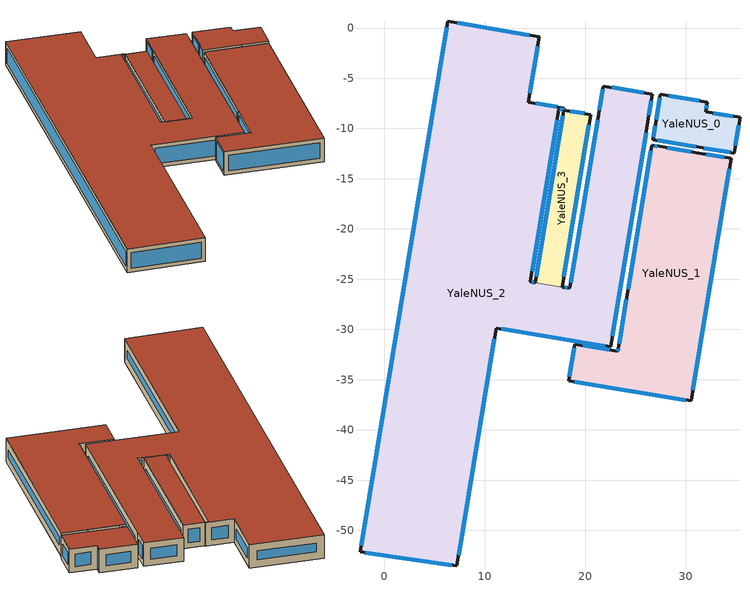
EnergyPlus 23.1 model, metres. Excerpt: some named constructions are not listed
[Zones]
YaleNUS_0
 floor outside (90.1-2019 Nonresidential CZ 0 Exterior Floor (Mass)): 26.71,-11.11 27.45,-6.61 32.15,-7.39 31.99,-8.34 35.39,-8.9 34.8,-12.45 z3.56
 wall outside (90.1-2019 Nonresidential CZ 0 Exterior Wall (Mass)): 31.4,-11.89 34.8,-12.45 35.39,-8.9 31.99,-8.34 32.15,-7.39 27.45,-6.61 26.98,-9.47 26.71,-11.11 31.4,-11.89 z3.56:6.76
 window (90.1-2019 Nonresidential CZ 0 Glazing (Operable)): 31.77,-11.95 34.43,-12.39 z3.94:6.39; 34.93,-11.69 35.26,-9.66 z4.33:6; 34.65,-8.78 32.73,-8.46 z4.31:6.01; 32.04,-8.04 32.1,-7.69 z3.87:6.46; 31.31,-7.25 28.29,-6.75 z4.41:5.91; 27.4,-6.95 27.04,-9.14 z3.91:6.42; 26.94,-9.71 26.75,-10.87 z3.81:6.52; 27.13,-11.18 30.98,-11.82 z3.99:6.33
 roof outside (90.1-2019 Nonresidential CZ 0 Exterior Roof (Mass)): 34.8,-12.45 35.39,-8.9 31.99,-8.34 32.15,-7.39 27.45,-6.61 26.71,-11.11 z6.76
YaleNUS_1
 floor outside (90.1-2019 Nonresidential CZ 0 Exterior Floor (Mass)): 34.51,-12.97 30.53,-37.12 18.33,-35.11 18.94,-31.46 23.24,-32.16 26.62,-11.67 z3.56
 wall outside (90.1-2019 Nonresidential CZ 0 Exterior Wall (Mass)): 34.51,-12.97 31.31,-12.44 27.38,-11.79 26.62,-11.67 24.16,-26.54 23.29,-31.87 23.24,-32.16 18.94,-31.46 18.33,-35.11 30.53,-37.12 34.51,-12.97 z3.56:6.76
 window (90.1-2019 Nonresidential CZ 0 Glazing (Operable)): 33.79,-12.85 32.03,-12.56 z4.29:6.03; 30.53,-12.31 28.17,-11.92 z4.36:5.96; 27.14,-11.75 26.86,-11.71 z3.81:6.51; 26.53,-12.22 24.26,-25.99 z4.13:6.2; 24.09,-26.98 23.36,-31.43 z4.01:6.31; 23.28,-31.92 23.25,-32.11 z3.62:6.7; 22.42,-32.03 19.75,-31.59 z4.39:5.93; 18.87,-31.84 18.4,-34.73 z3.95:6.37; 18.87,-35.2 29.99,-37.03 z4.11:6.21; 30.7,-36.06 34.34,-14.03 z4.64:5.69
 roof outside (90.1-2019 Nonresidential CZ 0 Exterior Roof (Mass)): 34.51,-12.97 26.62,-11.67 23.24,-32.16 18.94,-31.46 18.33,-35.11 30.53,-37.12 z6.76
YaleNUS_2
 floor outside (90.1-2019 Nonresidential CZ 0 Exterior Floor (Mass)): 6.29,0.68 15.4,-0.88 14.33,-7.39 17.88,-7.97 17.85,-8.17 17.36,-8.09 14.52,-25.25 18.46,-25.9 21.78,-5.78 26.67,-6.59 22.52,-31.74 11.11,-29.86 7.2,-53.52 -2.43,-52.14 z3.56
 wall outside (90.1-2019 Nonresidential CZ 0 Exterior Wall (Mass)): 15.02,-25.34 14.52,-25.25 17.36,-8.09 17.85,-8.17 17.88,-7.97 14.33,-7.39 15.4,-0.88 6.29,0.68 -2.43,-52.14 7.2,-53.52 11.11,-29.86 22.52,-31.74 26.22,-9.35 26.67,-6.59 21.78,-5.78 21.32,-8.54 18.46,-25.9 17.69,-25.78 z3.56:6.76
 wall to YaleNUS_3 (Interior Partition (Mass)): 17.69,-25.78 15.02,-25.34 z3.56:6.76
 window (90.1-2019 Nonresidential CZ 0 Glazing (Operable)): 14.43,-0.71 7.26,0.51 z4.55:5.77; 14.48,-6.47 15.25,-1.79 z4.49:5.83; 17.13,-7.85 15.08,-7.51 z4.33:6; 17.86,-8.1 17.87,-8.04 z3.63:6.69; 17.45,-8.1 17.76,-8.16 z3.65:6.67; 14.7,-24.22 17.18,-9.13 z4.62:5.71; 18.21,-25.86 17.94,-25.82 z3.81:6.51; 14.85,-25.31 14.69,-25.28 z3.73:6.59; 21.23,-9.11 18.55,-25.34 z4.14:6.19; 21.72,-6.11 21.38,-8.21 z3.9:6.42; 25.82,-6.45 22.63,-5.92 z4.43:5.9; 26.33,-8.68 26.57,-7.25 z4.24:6.09; 22.7,-30.69 26.04,-10.4 / 7.38,-52.46 10.93,-30.92 z4.63:5.69; 11.64,-29.95 21.99,-31.66 z4.1:6.22; -1.91,-52.21 6.69,-53.44 z4.09:6.24; 6.18,0.07 -2.33,-51.53 z4.18:6.14
 roof outside (90.1-2019 Nonresidential CZ 0 Exterior Roof (Mass)): -2.43,-52.14 7.2,-53.52 11.11,-29.86 22.52,-31.74 26.67,-6.59 21.78,-5.78 18.46,-25.9 14.52,-25.25 17.36,-8.09 17.85,-8.17 17.88,-7.97 14.33,-7.39 15.4,-0.88 6.29,0.68 z6.76
YaleNUS_3
 floor outside (90.1-2019 Nonresidential CZ 0 Exterior Floor (Mass)): 20.53,-8.61 17.69,-25.78 15.02,-25.34 17.85,-8.17 z3.56
 wall outside (90.1-2019 Nonresidential CZ 0 Exterior Wall (Mass)): 17.69,-25.78 20.53,-8.61 17.85,-8.17 15.02,-25.34 z3.56:6.76
 window (90.1-2019 Nonresidential CZ 0 Glazing (Operable)): 17.87,-24.74 20.35,-9.65 z4.62:5.71; 19.87,-8.5 18.5,-8.28 z4.22:6.1; 17.76,-8.74 15.11,-24.77 z4.13:6.19
 roof outside (90.1-2019 Nonresidential CZ 0 Exterior Roof (Mass)): 17.69,-25.78 20.53,-8.61 17.85,-8.17 15.02,-25.34 z6.76
[Schedule:Day:Hourly]
591c3f89-d621-46c3-96aa-e3d72d7980e9: Fraction, 0, 0, 1, 1, 1, 1, 1, 1, 1, 1, 0, 0, 0, 0, 0, 0, 0, 0, 0, 0, 1, 0, 0, 0
a6ce2a4d-ce7e-4662-ae3e-390e5d417b10: Fraction, 1, 1, 1, 1, 1, 0, 0, 0, 0, 0, 0, 1, 1, 1, 1, 1, 1, 0, 0, 0, 0, 0, 0, 0
552276a7-ff3b-4527-8856-b5a0e5841656: Fraction, 0, 1, 1, 1, 1, 1, 1, 0, 0, 0, 0, 0, 0, 0, 0, 0, 1, 1, 1, 1, 1, 1, 1, 1
93c751f1-7245-4cbd-9e84-340b62d45dcc: Fraction, 0, 1, 0, 0, 1, 0, 0, 0, 0, 0, 0, 0, 1, 0, 0, 0, 0, 0, 0, 0, 0, 0, 0, 0
0c6935b3-c666-49b2-a2d1-968377e17fee: Fraction, 0, 1, 1, 1, 1, 1, 1, 1, 1, 1, 0, 0, 0, 0, 0, 1, 1, 0, 0, 0, 0, 0, 0, 0
4fb44f62-bfff-482d-b97b-825f4519d5cf: Fraction, 1, 1, 1, 0, 1, 1, 1, 1, 0, 0, 1, 1, 1, 1, 1, 1, 1, 1, 0, 0, 0, 0, 0, 0
c104902e-6365-4fe9-97a5-fed60b51b30a: Fraction, 0, 1, 0, 0, 0, 0, 0, 0, 0, 0, 1, 0, 0, 0, 1, 1, 1, 1, 1, 0, 0, 0, 0, 1
2b284941-4e56-45d9-b520-f09c5ebd6c7d: Fraction, 1, 1, 1, 1, 1, 0, 1, 1, 1, 0, 0, 0, 0, 1, 1, 0, 0, 0, 0, 0, 0, 0, 0, 1
c683417e-0c0b-4838-9e02-ba490dc6859a: Fraction, 1, 1, 1, 1, 1, 1, 0, 0, 0, 0, 0, 1, 1, 1, 1, 1, 1, 0, 0, 0, 0, 0, 0, 0
8fa4bf15-dd88-4921-9798-ea1e4534169d: Fraction, 0, 1, 1, 1, 1, 1, 1, 0, 0, 0, 0, 1, 1, 1, 1, 0, 0, 0, 0, 0, 0, 0, 0, 0
14282a7f-5107-4b65-a2ee-13ef7b1e3460: Fraction, 0, 0, 0, 0, 0, 0, 0, 0, 0, 1, 1, 1, 1, 1, 1, 1, 1, 1, 0, 0, 0, 0, 0, 0
420db4c8-5972-4c04-8ad3-156d927b7394: Fraction, 0, 0, 1, 1, 1, 1, 1, 0, 0, 0, 1, 1, 1, 1, 0, 0, 0, 0, 0, 0, 0, 0, 0, 0
249eb43e-83c5-4095-a6d1-b9071cb88f3c: Fraction, 1, 1, 1, 1, 1, 1, 1, 1, 1, 0, 0, 0, 0, 0, 0, 0, 0, 0, 1, 1, 1, 1, 1, 1
db6f31bb-b976-487c-a548-5f4b69874b5a: Fraction, 1, 1, 1, 1, 1, 1, 1, 0, 0, 1, 1, 1, 0, 0, 0, 0, 0, 0, 0, 0, 0, 0, 0, 0
ec4ae6b3-9b98-4d05-97a8-521d60817c63: Fraction, 1, 1, 1, 1, 1, 1, 1, 1, 0, 1, 1, 0, 0, 0, 1, 1, 0, 0, 0, 0, 0, 0, 0, 0
cdee9c75-4b9c-4d91-8aa3-41d9ac8becee: Fraction, 0, 0, 0, 1, 1, 1, 0, 0, 0, 1, 1, 1, 1, 1, 1, 1, 1, 1, 0, 0, 0, 0, 0, 0
1a141f3c-4d5a-4ffb-8d56-10b50bdf3519: Fraction, 0, 0, 0, 0, 0, 0, 0, 1, 1, 1, 1, 0, 0, 0, 0, 0, 0, 0, 0, 0, 0, 0, 0, 1
04f71ee0-8ee2-4ae4-90a0-634935385b66: Fraction, 1, 1, 1, 1, 1, 1, 1, 1, 0, 0, 0, 1, 1, 1, 1, 0, 0, 0, 1, 1, 1, 1, 1, 1
ec70323a-373b-482d-9f6c-600a5a0cfae3: Fraction, 1, 1, 1, 1, 1, 1, 1, 1, 1, 1, 1, 1, 1, 1, 1, 0, 0, 0, 0, 1, 1, 1, 0, 1
cf6dbd69-c765-4f27-89d9-ead453089c93: Fraction, 1, 1, 1, 1, 1, 1, 1, 1, 0, 0, 1, 1, 0, 1, 0, 0, 0, 0, 0, 0, 0, 0, 0, 1
9a876e78-0f50-4aef-af35-53b9293e7949: Fraction, 1, 1, 1, 1, 1, 1, 1, 0, 0, 0, 1, 0, 0, 0, 0, 0, 0, 0, 0, 1, 1, 1, 1, 1
8607cf71-f8e6-4b87-b8fd-abaa93082c85: Fraction, 1, 1, 1, 1, 1, 0, 0, 0, 0, 0, 1, 1, 1, 1, 1, 1, 1, 0, 0, 0, 0, 0, 0, 0
203cc166-206b-4431-9bb1-398be0e2be82: Fraction, 1, 1, 1, 1, 1, 1, 1, 1, 1, 1, 0, 0, 0, 0, 0, 0, 1, 0, 0, 0, 0, 0, 0, 0
9f821fa0-e530-417e-843d-03ecb225aca3: Fraction, 1, 1, 1, 1, 1, 1, 1, 1, 1, 1, 1, 1, 0, 0, 0, 0, 0, 0, 0, 0, 0, 1, 1, 1
1aecaead-6217-4faf-b14d-6c1b1e51f49d: Fraction, 1, 1, 1, 1, 1, 1, 1, 0, 0, 0, 1, 1, 1, 1, 1, 1, 1, 0, 0, 0, 0, 1, 1, 1
64b19089-d2f8-4256-a4d1-08200e50ba06: Fraction, 1, 1, 1, 1, 1, 1, 1, 1, 0, 0, 1, 1, 1, 1, 0, 1, 1, 1, 1, 1, 1, 1, 1, 1
98803155-b623-4059-9d41-38183b2af64e: Fraction, 1, 1, 1, 1, 1, 1, 1, 1, 1, 0, 0, 0, 0, 1, 0, 0, 0, 0, 0, 0, 0, 0, 0, 0
8bca40e0-9bac-4836-a9d5-efbaf7ae0b08: Fraction, 1, 1, 1, 1, 1, 1, 1, 1, 0, 1, 1, 1, 1, 1, 1, 1, 1, 0, 1, 1, 1, 1, 1, 1
471af692-4bf8-4057-a8fc-f246536f951e: Fraction, 1, 1, 1, 1, 1, 1, 1, 1, 0, 0, 1, 1, 1, 1, 1, 1, 0, 0, 0, 0, 0, 0, 1, 1
0b56d625-51cf-4599-ab51-e5df05361a13: Fraction, 1, 1, 1, 1, 1, 1, 1, 0, 0, 0, 1, 1, 1, 0, 0, 0, 0, 1, 1, 1, 1, 1, 1, 1
b0b9032e-2c03-48c9-ad8c-791d33d06f59: Fraction, 1, 1, 1, 1, 1, 1, 1, 1, 0, 0, 1, 1, 1, 1, 1, 1, 1, 0, 0, 0, 0, 0, 0, 1
f3a513cd-b024-49be-8ffe-0ab86e5f38ed: Fraction, 1, 1, 1, 1, 0, 1, 1, 0, 0, 0, 0, 1, 1, 1, 1, 1, 0, 0, 0, 0, 0, 0, 0, 0
458ebdf9-c6c0-4874-9772-fed2ecf231b5: Fraction, 0, 0, 0, 0, 0, 1, 1, 1, 0, 0, 0, 0, 0, 1, 0, 0, 0, 0, 0, 0, 0, 0, 0, 0
a6c2c0f2-3cf4-488c-beac-71bf2e8c9979: Fraction, 1, 1, 1, 1, 1, 1, 1, 1, 0, 0, 1, 1, 1, 1, 0, 0, 0, 0, 0, 0, 0, 0, 0, 0
f529bfad-09ab-45f6-8655-666a4de07f17: Fraction, 0, 0, 0, 0, 0, 0, 0, 1, 0, 0, 0, 0, 0, 1, 0, 0, 0, 0, 0, 0, 0, 0, 1, 1
c2335fcf-0714-46ad-9be0-126ea60ff39b: Fraction, 1, 1, 1, 1, 1, 1, 1, 1, 0, 0, 0, 1, 0, 0, 0, 0, 0, 0, 0, 0, 0, 1, 1, 1
24be72f4-19e8-4d86-83b5-7ff4af11483a: Fraction, 1, 1, 1, 1, 1, 1, 1, 1, 0, 0, 0, 0, 1, 1, 1, 0, 0, 0, 0, 0, 0, 0, 1, 1
8107e707-f5e0-41de-aacd-10cef33153a1: Fraction, 1, 1, 1, 1, 1, 1, 1, 1, 1, 0, 0, 0, 0, 0, 0, 0, 1, 1, 1, 1, 1, 1, 1, 1
b1304e63-593b-4302-8ff0-5ec0fc096ac2: Fraction, 1, 1, 1, 1, 1, 1, 1, 1, 1, 0, 0, 0, 1, 1, 0, 0, 0, 0, 0, 1, 1, 1, 1, 1
9a15bc3b-bc0b-4260-947d-4f949be54f47: Fraction, 1, 1, 1, 1, 1, 1, 1, 1, 0, 1, 0, 0, 1, 1, 1, 1, 1, 1, 1, 1, 1, 1, 1, 1
d503f971-b579-4adf-bd85-59a25f8bd610: Fraction, 1, 1, 1, 1, 1, 1, 1, 1, 0, 0, 1, 0, 0, 0, 0, 0, 0, 0, 1, 1, 1, 1, 1, 1
f01d8b86-7999-41fc-ac3f-841cc5c356a4: Fraction, 1, 1, 1, 1, 1, 1, 1, 1, 1, 0, 0, 0, 0, 1, 0, 0, 0, 0, 1, 1, 1, 1, 1, 1
c69ea504-073d-4222-8751-9d51203f4dd7: Fraction, 1, 1, 1, 1, 1, 1, 1, 1, 1, 0, 0, 0, 1, 0, 0, 0, 0, 0, 0, 0, 0, 0, 0, 1
0e461edc-336c-420a-9758-d73b0e7c81f5: Fraction, 1, 1, 1, 1, 1, 1, 1, 1, 1, 0, 0, 0, 1, 1, 1, 1, 0, 1, 1, 1, 1, 1, 1, 1
04900828-5c94-4d99-8158-3374162b0f03: Fraction, 1, 1, 1, 1, 1, 1, 1, 1, 0, 0, 1, 1, 0, 0, 0, 0, 1, 1, 1, 1, 1, 1, 1, 1
f89b3e94-7af5-4ab4-813c-c2bfbbb1a70d: Fraction, 1, 1, 1, 1, 1, 1, 1, 1, 0, 0, 0, 0, 1, 1, 1, 1, 1, 1, 1, 1, 1, 1, 1, 1
546059c2-004a-404f-94d6-1875cd69bb6b: Fraction, 1, 1, 1, 1, 1, 1, 1, 1, 0, 0, 0, 0, 0, 0, 0, 1, 1, 1, 1, 1, 1, 1, 1, 1
5760c8f4-797f-492a-9d4a-0b84bfc0e177: Fraction, 1, 1, 1, 1, 1, 1, 1, 1, 1, 1, 1, 1, 1, 1, 1, 0, 0, 0, 1, 1, 1, 1, 1, 1
90af4585-6e4b-4c22-ac08-d807d2b3a38e: Fraction, 1, 1, 1, 1, 1, 1, 1, 1, 0, 1, 1, 1, 1, 1, 1, 1, 1, 1, 1, 1, 1, 1, 1, 1
5236451d-a5a1-475c-8ae3-9b32bf8e5e5f: Fraction, 1, 1, 1, 1, 1, 1, 1, 1, 1, 0, 0, 0, 0, 0, 0, 0, 1, 1, 0, 0, 0, 0, 1, 1
5103453c-d2a1-4eb1-aadc-979e63f0b624: Fraction, 1, 1, 1, 1, 1, 1, 1, 1, 1, 0, 0, 0, 0, 0, 0, 0, 0, 0, 0, 1, 1, 1, 1, 1
17b2c9a0-d6c5-4fd1-b8a9-d896646d9c78: Fraction, 1, 1, 1, 1, 1, 1, 1, 0, 0, 0, 1, 1, 1, 1, 1, 1, 1, 0, 0, 0, 0, 0, 0, 0
080030c0-6fa7-44c7-bbfb-a35fd9a5a9da: Fraction, 0, 1, 1, 1, 1, 1, 1, 1, 0, 0, 1, 0, 1, 1, 1, 0, 0, 0, 0, 0, 0, 0, 0, 1
d2a5df64-9829-4987-b9d2-4aa2bb983714: Fraction, 1, 1, 1, 1, 1, 1, 1, 1, 0, 0, 0, 1, 1, 1, 0, 0, 0, 1, 1, 1, 1, 1, 1, 1
92c76a88-6f27-4b21-9d80-349d2006333a: Fraction, 1, 1, 1, 1, 1, 1, 1, 1, 1, 0, 0, 0, 0, 0, 0, 0, 0, 0, 0, 0, 0, 1, 1, 1
04dd5cc6-b70d-40d3-83d5-1fc7cd733432: Fraction, 1, 1, 1, 1, 1, 1, 1, 1, 0, 0, 1, 1, 1, 1, 1, 1, 1, 1, 0, 0, 0, 0, 1, 1
829c6e71-8c18-4b54-9f8e-4bd2d79ea8c1: Fraction, 1, 1, 1, 1, 1, 1, 1, 1, 0, 0, 1, 0, 0, 0, 1, 1, 1, 1, 1, 1, 1, 1, 1, 1
f0adec3f-adfd-422a-b82e-c3d354233a6e: Fraction, 1, 1, 1, 1, 1, 1, 1, 1, 0, 0, 0, 0, 0, 0, 0, 0, 0, 1, 1, 1, 1, 1, 1, 1
e9514876-de86-45cf-805e-5ebc61922e6b: Fraction, 1, 1, 1, 1, 1, 1, 1, 1, 0, 0, 0, 1, 1, 0, 0, 0, 0, 0, 0, 0, 1, 1, 1, 1
1509ea68-bcf0-412d-aca8-2e2527e02519: Fraction, 1, 1, 1, 1, 1, 1, 1, 1, 0, 0, 1, 1, 1, 1, 0, 0, 1, 0, 0, 0, 0, 1, 1, 1
ddf5685a-91f4-4886-b27f-14316bb3125f: Fraction, 1, 1, 1, 1, 1, 1, 1, 1, 1, 0, 1, 1, 1, 1, 1, 1, 1, 0, 0, 0, 0, 0, 1, 1
01797ca3-8ad6-47f1-af43-96dd94657fed: Fraction, 1, 1, 1, 1, 1, 1, 1, 1, 0, 0, 1, 1, 1, 0, 1, 1, 0, 0, 1, 1, 1, 1, 1, 1
748579b5-7f38-4ec9-b5cc-17c57828f854: Fraction, 1, 1, 1, 1, 1, 1, 1, 1, 1, 0, 0, 0, 0, 1, 0, 0, 0, 0, 0, 0, 0, 1, 1, 1
547363ce-97c3-478d-82da-0026736d3578: Fraction, 1, 1, 1, 1, 1, 1, 1, 1, 0, 0, 0, 1, 1, 1, 1, 0, 0, 0, 0, 0, 0, 0, 0, 0
45064141-8f1b-4917-99e0-7be0ad567c81: Fraction, 0, 1, 1, 1, 1, 1, 1, 0, 0, 0, 1, 1, 1, 1, 0, 0, 0, 0, 0, 0, 1, 1, 1, 0
409bb793-e8e2-489e-b979-9cb0e806e8ab: Fraction, 0, 0, 0, 0, 0, 0, 0, 0, 0, 0, 0, 1, 1, 0, 0, 1, 0, 0, 0, 0, 0, 0, 0, 0
60618338-9de1-4e05-b0e2-4714c772baaa: Fraction, 0, 0, 0, 0, 0, 0, 0, 0, 0, 0, 0, 1, 1, 1, 1, 0, 0, 0, 0, 0, 0, 0, 0, 0
98528522-7377-4933-95db-21d04ac3df86: Fraction, 0, 0, 0, 0, 0, 0, 0, 0, 0, 0, 0, 1, 0, 0, 0, 0, 0, 0, 0, 0, 0, 0, 0, 0
a7004361-9acd-48eb-b55e-de68e1f859a7: Fraction, 0, 0, 0, 0, 1, 0, 0, 0, 0, 0, 0, 1, 1, 1, 0, 0, 0, 0, 0, 0, 0, 0, 0, 0
f2d88833-3a39-4e83-8a38-a8d2329f8918: Fraction, 0, 0, 0, 0, 1, 0, 0, 0, 0, 0, 0, 1, 1, 1, 0, 1, 1, 1, 0, 0, 1, 1, 1, 1
2e77ace1-f3d1-4f85-ba84-d23dedb3e7b1: Fraction, 1, 1, 1, 1, 1, 1, 1, 1, 1, 1, 1, 1, 1, 1, 1, 1, 1, 1, 1, 1, 1, 1, 1, 1
97b0a2f4-5cea-4a41-8526-389a555ec517: Fraction, 1, 1, 1, 0, 1, 1, 1, 1, 0, 1, 1, 1, 1, 1, 1, 1, 1, 1, 1, 1, 1, 1, 1, 1
4823d927-0a6a-4069-b51e-006aa9d9cbde: Fraction, 1, 1, 1, 1, 1, 1, 1, 1, 1, 0, 0, 0, 1, 1, 0, 0, 1, 1, 1, 1, 1, 1, 1, 1
e779ac0c-156b-46a2-b405-406ac8cbcd6b: Fraction, 1, 1, 1, 1, 1, 1, 1, 1, 1, 0, 0, 1, 1, 0, 1, 0, 1, 1, 0, 1, 0, 0, 1, 0
0dcbb271-10eb-4983-b2f6-dfa9587ed2ea: Fraction, 0, 1, 1, 1, 1, 1, 1, 1, 1, 1, 1, 1, 1, 0, 0, 0, 0, 0, 0, 0, 1, 1, 1, 1
89014808-f6e5-4020-a9ca-29aed39d3a7f: Fraction, 1, 1, 1, 1, 1, 1, 1, 1, 1, 1, 1, 1, 0, 0, 0, 0, 0, 0, 0, 1, 1, 1, 1, 1
13c1e375-95f7-4ddb-a1a7-77bdbdc085ab: Fraction, 1, 1, 1, 1, 1, 1, 1, 1, 1, 1, 1, 1, 1, 1, 0, 1, 1, 1, 0, 1, 1, 1, 1, 1
cec4a6d3-1000-44be-9388-1a2b28190b0e: Fraction, 1, 1, 1, 1, 1, 1, 1, 1, 1, 0, 0, 0, 0, 0, 0, 0, 0, 0, 0, 0, 1, 1, 1, 1
04afdc30-3dff-4c41-a6b3-32f71fb7bc9b: Fraction, 1, 1, 1, 1, 1, 1, 1, 1, 0, 0, 0, 0, 1, 1, 1, 1, 0, 0, 0, 0, 0, 0, 1, 0
83458add-4bbe-4134-a390-fa9c916526bb: Fraction, 1, 1, 1, 1, 1, 1, 1, 1, 1, 1, 0, 1, 1, 1, 1, 0, 0, 0, 0, 0, 1, 1, 1, 0
9a885273-8d68-4f95-8ae2-b6da16579437: Fraction, 1, 1, 1, 1, 1, 1, 1, 1, 1, 0, 0, 0, 0, 1, 1, 1, 1, 1, 1, 1, 1, 1, 1, 1
a42d0fc9-78f7-4ec7-934c-832ce27e96f3: Fraction, 1, 1, 1, 1, 1, 1, 1, 1, 1, 1, 0, 0, 0, 0, 0, 0, 0, 1, 0, 1, 1, 1, 1, 1
4e009078-25f1-4f8e-9d83-ad4e8956fb13: Fraction, 1, 1, 1, 1, 1, 1, 1, 1, 0, 0, 0, 0, 0, 0, 0, 0, 0, 0, 0, 1, 1, 1, 1, 1
22b7bfb7-1651-4689-8b02-0dc92cc20e51: Fraction, 1, 1, 1, 1, 1, 1, 1, 1, 0, 0, 0, 0, 1, 0, 1, 0, 1, 1, 1, 1, 0, 1, 1, 1
d88e81ba-1bb4-4267-893e-a829baba90ac: Fraction, 1, 1, 1, 1, 1, 1, 1, 1, 0, 0, 0, 0, 1, 0, 0, 0, 0, 0, 0, 0, 0, 1, 1, 1
285ee2a6-e2af-4562-9883-1855562c6b22: Fraction, 1, 1, 1, 1, 1, 1, 1, 1, 0, 0, 0, 1, 0, 1, 1, 0, 0, 0, 0, 0, 0, 0, 0, 1
4518bb01-a169-4f70-aa20-633fc4e7f58c: Fraction, 1, 1, 0, 0, 1, 1, 0, 1, 0, 0, 0, 0, 1, 0, 0, 0, 0, 0, 0, 0, 0, 0, 0, 0
12fbde2b-1d43-40b8-9104-63e4a7ebfc5e: Fraction, 0, 0, 1, 0, 0, 0, 1, 0, 0, 0, 0, 0, 0, 1, 1, 0, 0, 0, 0, 0, 0, 0, 0, 0
e4079622-0a26-4cb7-b341-07c81d0f62ca: Fraction, 0, 0, 0, 0, 0, 0, 0, 0, 0, 0, 0, 1, 1, 1, 1, 1, 0, 0, 0, 0, 0, 0, 1, 0
177d44e8-ef33-4dd2-a22c-db9ee179e14a: Fraction, 1, 1, 0, 0, 1, 0, 0, 1, 0, 0, 0, 1, 1, 1, 1, 0, 0, 0, 0, 0, 0, 0, 0, 0
563c7589-9f76-4073-8782-357e582b4ccf: Fraction, 0, 1, 0, 1, 1, 1, 1, 1, 0, 0, 0, 1, 1, 1, 1, 1, 0, 0, 0, 0, 0, 0, 0, 0
9fa8d062-0ff2-4491-8252-153b10e105b7: Fraction, 0, 1, 1, 1, 1, 1, 1, 1, 0, 0, 0, 0, 1, 1, 1, 1, 0, 0, 0, 0, 0, 0, 0, 0
d7c29e17-578a-41cb-8823-7e445e680382: Fraction, 0, 0, 0, 1, 1, 0, 0, 1, 0, 0, 0, 1, 1, 1, 1, 1, 0, 0, 0, 0, 0, 0, 0, 0
4a5696db-93c2-4e0f-9ff0-c72f1c78f211: Fraction, 0, 1, 1, 1, 1, 0, 0, 1, 0, 0, 0, 0, 0, 0, 0, 0, 0, 0, 0, 0, 0, 0, 1, 1
2622c4c3-cfcf-4efd-9480-9a5dea07cb00: Fraction, 0, 0, 0, 0, 0, 0, 0, 0, 1, 1, 1, 1, 1, 0, 1, 1, 1, 1, 1, 1, 1, 1, 1, 1
7742bedb-6394-4893-8285-4e875700dba0: Fraction, 0, 0, 0, 0, 0, 0, 0, 0, 1, 1, 1, 1, 1, 1, 1, 1, 1, 1, 1, 1, 1, 1, 1, 1
e909fb06-204b-47a7-9c58-e9b509a2520e: Fraction, 0, 0, 0, 0, 0, 0, 0, 0, 1, 1, 1, 0, 0, 0, 0, 0, 1, 1, 1, 1, 1, 1, 1, 0
542f4660-d561-4519-94a7-228b8a27b31a: Fraction, 0, 0, 0, 0, 0, 0, 0, 0, 1, 1, 1, 1, 1, 1, 1, 1, 1, 1, 1, 1, 1, 1, 1, 0
46060049-796b-476f-9d9c-d09be89d001d: Fraction, 0, 0, 0, 0, 0, 0, 0, 0, 1, 1, 1, 1, 0, 0, 0, 1, 1, 1, 1, 1, 1, 1, 1, 1
912ae2fb-0d45-44a3-8c98-372d5fd9284e: Fraction, 0, 0, 0, 0, 0, 0, 0, 0, 1, 1, 1, 1, 1, 1, 1, 1, 1, 1, 1, 1, 1, 1, 0, 0
19812c86-cfd4-4870-a69a-105cf9f5ee7d: Fraction, 0, 0, 0, 0, 0, 0, 0, 1, 1, 1, 1, 1, 0, 0, 0, 0, 1, 1, 1, 1, 1, 1, 1, 0
c4165dce-6361-4b45-9bc0-93e404be1fd4: Fraction, 0, 0, 0, 0, 0, 0, 0, 0, 1, 1, 1, 1, 0, 0, 0, 0, 0, 1, 1, 1, 1, 1, 1, 1
db3b345f-befc-4fc2-95a1-aa9c7aaf72e3: Fraction, 0, 0, 0, 0, 0, 0, 0, 0, 1, 1, 1, 1, 0, 0, 0, 0, 0, 1, 1, 1, 1, 1, 1, 0
74c85768-59d9-4dd4-b0c1-1334b41bf588: Fraction, 0, 0, 0, 0, 0, 1, 1, 1, 1, 1, 0, 0, 0, 0, 1, 1, 1, 1, 1, 1, 1, 1, 0, 0
142ba821-fa94-4b6f-9a91-8aec8738ca9a: Fraction, 0, 0, 0, 0, 0, 1, 1, 1, 1, 1, 1, 1, 1, 1, 1, 0, 0, 0, 0, 0, 0, 0, 0, 0
384ed283-e79f-4886-a715-4d281c7bc756: Fraction, 0, 0, 0, 0, 0, 0, 0, 1, 1, 1, 1, 1, 1, 1, 1, 1, 1, 1, 1, 1, 1, 1, 0, 0
de3d0433-8455-45e7-a8d2-29b6f6cd1c80: Fraction, 0, 0, 0, 0, 0, 0, 0, 1, 1, 1, 1, 1, 1, 1, 1, 1, 1, 1, 1, 1, 1, 1, 1, 0
cc120ea4-cd6a-4892-9c8d-41da9099b421: Fraction, 0, 0, 0, 0, 0, 0, 0, 0, 0, 0, 0, 1, 1, 1, 1, 1, 1, 1, 1, 1, 0, 0, 0, 0
2643ba56-fdf2-4801-bfce-42dbea61cc90: Fraction, 0, 0, 0, 0, 0, 0, 1, 1, 1, 1, 1, 1, 1, 1, 1, 1, 1, 1, 1, 1, 1, 0, 0, 0
8ffb0b2d-441a-4158-b7ac-3ea630ea762f: Fraction, 0, 0, 0, 0, 1, 1, 1, 1, 1, 1, 1, 1, 1, 1, 1, 1, 1, 1, 1, 1, 1, 0, 0, 0
749773e1-12c1-44f4-a748-f39087395c3d: Fraction, 0, 0, 0, 0, 0, 0, 0, 0, 0, 0, 0, 0, 0, 0, 1, 1, 1, 1, 1, 1, 0, 0, 0, 0
7005c35c-eb16-40ba-99dc-47e0188b0d25: Fraction, 0, 0, 0, 0, 0, 0, 1, 1, 1, 1, 1, 1, 1, 1, 1, 1, 1, 1, 1, 1, 1, 1, 0, 0
d18f3755-1a12-438d-98da-c3ba715b2c18: Fraction, 1, 0, 0, 0, 0, 0, 0, 0, 1, 1, 1, 1, 1, 0, 1, 1, 1, 1, 0, 0, 0, 0, 0, 0
a04f0816-9018-44df-9e92-94d1f8cc70a2: Fraction, 0, 0, 0, 0, 0, 0, 1, 1, 1, 1, 1, 1, 0, 0, 1, 1, 0, 0, 0, 0, 0, 0, 0, 0
5a749402-7cc0-4c73-8d88-3f399701ab5a: Fraction, 0, 0, 0, 1, 1, 1, 1, 1, 1, 1, 1, 1, 1, 1, 1, 1, 1, 1, 1, 1, 1, 1, 1, 1
11ef775c-2fb3-425e-984e-f0d2f45c52f8: Fraction, 0, 0, 0, 0, 0, 0, 0, 0, 1, 1, 1, 1, 0, 0, 0, 0, 1, 1, 1, 1, 1, 1, 1, 1
9908c2a9-f351-4e3c-a7a4-9a457a76c8da: Fraction, 1, 1, 1, 1, 1, 1, 1, 1, 0, 0, 0, 0, 0, 0, 0, 0, 1, 1, 1, 1, 1, 1, 1, 1
459d435f-f8af-4b14-af92-12ddc10dd2be: Fraction, 1, 1, 1, 0, 0, 0, 0, 0, 1, 1, 1, 1, 1, 1, 1, 1, 1, 1, 1, 1, 1, 1, 1, 1
dfa950cc-35aa-4787-a46a-2997cdc0af3e: Fraction, 1, 1, 1, 0, 0, 0, 0, 0, 1, 1, 1, 1, 1, 0, 0, 0, 1, 1, 1, 1, 1, 1, 1, 1
6b91e098-e3a2-4b70-bfc8-a128a4263785: Fraction, 1, 0, 0, 0, 0, 0, 0, 0, 1, 1, 1, 1, 1, 0, 0, 1, 1, 1, 1, 1, 1, 1, 1, 1
53b40176-9f51-4bcd-8416-a062ab3f195e: Fraction, 1, 1, 1, 1, 0, 0, 0, 0, 1, 1, 1, 1, 1, 1, 1, 1, 1, 1, 1, 1, 1, 1, 1, 1
c47d95c0-885b-4be4-8a61-c233a7b6794c: Fraction, 0, 0, 0, 0, 0, 0, 0, 0, 0, 1, 0, 0, 0, 0, 0, 0, 0, 1, 1, 0, 0, 0, 0, 0
fe4339b3-a33a-4094-858a-707341d515a2: Fraction, 0, 0, 0, 0, 0, 0, 0, 0, 1, 1, 1, 0, 0, 0, 0, 0, 1, 0, 0, 0, 0, 0, 0, 0
d4cf5ee9-5d25-4afa-92ac-98f1b614ee2c: Fraction, 1, 0, 0, 0, 0, 0, 0, 0, 1, 1, 1, 1, 0, 0, 0, 1, 1, 1, 1, 1, 1, 1, 1, 1
bbf39b13-fd08-4651-9acf-b9b239de3de3: Fraction, 1, 1, 1, 1, 1, 1, 1, 1, 1, 1, 1, 1, 0, 1, 1, 1, 1, 1, 1, 1, 1, 1, 1, 1
2c152b6c-05aa-491c-9328-52c76c3f6584: Fraction, 1, 0, 0, 0, 0, 0, 0, 0, 1, 1, 1, 1, 1, 1, 1, 1, 1, 1, 1, 1, 1, 1, 1, 1
1b5217da-8187-4f77-bd07-feb1af3eb556: Fraction, 1, 0, 1, 1, 0, 1, 1, 1, 1, 1, 1, 0, 0, 0, 0, 0, 0, 1, 1, 1, 1, 1, 1, 1
9a0ec62a-14dd-4d58-b10b-ceedebaae2cb: Fraction, 1, 1, 1, 1, 1, 1, 1, 1, 1, 1, 1, 1, 0, 1, 0, 1, 1, 1, 1, 1, 1, 1, 1, 1
5afce3f5-f3f9-4034-a4f3-860f3d2997c1: Fraction, 1, 1, 1, 1, 1, 1, 1, 1, 1, 1, 1, 0, 1, 1, 0, 0, 1, 1, 1, 1, 1, 1, 1, 0
c7497606-c155-417d-9e9a-095a8aae2c5c: Fraction, 1, 1, 1, 0, 0, 0, 0, 0, 1, 1, 1, 0, 0, 0, 0, 1, 1, 1, 1, 1, 1, 0, 0, 1
075b089d-59a5-4db1-8065-0005a795f337: Fraction, 1, 0, 0, 0, 0, 0, 0, 0, 1, 1, 1, 0, 0, 0, 0, 0, 1, 1, 0, 1, 1, 0, 0, 0
f384a780-44bf-499a-a125-13387b53ddab: Fraction, 0, 0, 0, 0, 0, 0, 0, 0, 1, 1, 1, 0, 0, 0, 0, 1, 1, 1, 1, 0, 1, 1, 0, 0
6797e162-f7c9-4ba1-903a-4b784430aa76: Fraction, 0, 0, 0, 0, 0, 0, 0, 0, 1, 1, 1, 0, 0, 0, 0, 0, 0, 1, 0, 0, 0, 0, 0, 0
9885e60f-40c2-4312-ac46-bd928d4b242b: Fraction, 0, 0, 1, 1, 0, 0, 1, 1, 1, 1, 1, 0, 1, 1, 0, 0, 1, 1, 1, 1, 1, 1, 1, 1
7932b322-da2e-41ca-9964-94ab16c62cf5: Fraction, 1, 0, 0, 1, 0, 0, 1, 1, 1, 1, 1, 0, 0, 0, 0, 0, 0, 1, 1, 1, 1, 1, 1, 1
b60fdaca-cb63-44fe-922b-bef842c5e87b: Fraction, 1, 1, 1, 1, 0, 0, 0, 0, 1, 1, 1, 0, 0, 0, 0, 0, 1, 1, 1, 1, 1, 1, 1, 1
dc6680bc-f21d-43b1-83ef-fa7ac5cbe432: Fraction, 0, 0, 0, 0, 0, 0, 0, 0, 1, 1, 1, 0, 0, 0, 0, 0, 1, 1, 1, 1, 1, 1, 1, 1
f91dab2d-d43b-4a0e-9868-fbfdc8a801ad: Fraction, 1, 1, 0, 0, 0, 0, 0, 1, 1, 1, 1, 0, 0, 0, 0, 0, 0, 1, 1, 1, 1, 1, 1, 1
85ce94cd-2b29-46e2-b131-95469005fa86: Fraction, 1, 1, 1, 1, 1, 1, 1, 1, 1, 1, 1, 1, 1, 0, 1, 1, 1, 1, 1, 1, 1, 1, 1, 1
26edf281-e821-429d-87b8-c1d8d9b3bff9: Fraction, 1, 1, 1, 1, 1, 1, 1, 1, 1, 1, 1, 0, 0, 0, 1, 1, 1, 1, 1, 1, 1, 1, 1, 1
99e6a803-6ad8-4d20-97b0-0d78c6603892: Fraction, 1, 1, 1, 1, 1, 1, 1, 1, 1, 1, 1, 1, 0, 0, 0, 0, 1, 1, 1, 1, 1, 1, 1, 1
7994f3ad-6935-4c72-9b0f-daccd3f52617: Fraction, 1, 1, 1, 0, 0, 0, 0, 0, 1, 1, 1, 0, 0, 0, 0, 0, 1, 1, 1, 1, 1, 1, 1, 1
e83eaa4a-9add-44a2-a369-30a93cbd2fbf: Fraction, 0, 0, 0, 1, 0, 0, 0, 0, 1, 1, 1, 0, 0, 0, 0, 0, 0, 1, 1, 1, 1, 1, 1, 0
203c0bed-9799-406c-8477-55b484a2a00e: Fraction, 0, 0, 0, 0, 0, 0, 0, 0, 1, 1, 1, 0, 0, 0, 0, 0, 0, 1, 1, 1, 1, 1, 1, 0
875d1e09-1069-4704-8cdb-9a987279257a: Fraction, 0, 0, 0, 0, 1, 1, 1, 0, 1, 1, 0, 0, 0, 0, 0, 0, 0, 1, 1, 1, 1, 1, 1, 1
f5b0797a-ab28-4ce7-92ef-7cc0562a522c: Fraction, 0, 0, 0, 0, 1, 1, 1, 1, 1, 1, 1, 0, 0, 0, 0, 0, 0, 1, 1, 1, 1, 1, 1, 1
ffde6286-2e9d-4f13-b864-3b0d5dd72643: Fraction, 1, 1, 1, 1, 1, 1, 1, 1, 1, 1, 1, 0, 0, 0, 0, 0, 1, 1, 1, 1, 1, 0, 0, 0
96224ce3-38ae-4b2f-ad23-e59f7fa26e76: Fraction, 0, 0, 0, 0, 0, 0, 0, 0, 0, 0, 1, 1, 1, 1, 0, 0, 1, 1, 1, 0, 0, 1, 0, 1
4111737d-92e0-48be-b5a2-4981e55750e0: Fraction, 1, 0, 0, 0, 0, 0, 0, 0, 0, 0, 0, 0, 1, 0, 1, 0, 0, 0, 0, 0, 0, 0, 0, 0
4723054d-5cdf-406d-80b7-126401136073: Fraction, 0, 0, 0, 0, 0, 0, 0, 0, 1, 1, 1, 0, 1, 0, 0, 1, 1, 1, 1, 0, 1, 0, 0, 0
b60e2fa6-746b-44cb-9df0-baa8672621ed: Fraction, 0, 0, 0, 0, 0, 0, 0, 0, 1, 1, 1, 0, 0, 0, 0, 0, 0, 0, 1, 1, 1, 1, 1, 1
bd744f20-c573-4cce-9822-507316a4f329: Fraction, 0, 1, 0, 0, 0, 1, 0, 0, 1, 1, 1, 0, 0, 0, 0, 0, 0, 1, 1, 1, 1, 1, 1, 1
2d498f82-98e7-409d-b566-1c8413db5bc7: Fraction, 1, 1, 1, 1, 1, 0, 0, 1, 1, 1, 1, 1, 0, 0, 0, 0, 1, 1, 1, 1, 0, 0, 0, 1
0ee9bef6-e40e-4eb2-8a52-dbc1d01ffff9: Fraction, 1, 0, 1, 0, 0, 0, 0, 0, 1, 1, 1, 0, 0, 0, 0, 0, 0, 1, 1, 1, 1, 1, 1, 1
87d3c787-5319-4cc8-acaf-e7e42dbaf529: Fraction, 1, 0, 0, 0, 0, 0, 1, 0, 1, 1, 1, 0, 0, 0, 0, 0, 0, 0, 1, 1, 1, 1, 1, 1
51e61346-97b8-48f7-9639-261ce77e2a9c: Fraction, 1, 1, 1, 0, 0, 0, 0, 0, 1, 1, 1, 0, 0, 0, 0, 0, 0, 0, 1, 1, 1, 1, 1, 1
ce87257e-d4e5-497a-8c0e-d6d68a9b86d4: Fraction, 1, 1, 1, 1, 0, 0, 0, 0, 1, 1, 1, 0, 0, 0, 0, 0, 0, 0, 1, 1, 1, 1, 1, 1
1441aa25-1f2d-48b1-aef8-36fb67803718: Fraction, 1, 1, 0, 0, 0, 0, 0, 0, 1, 1, 1, 0, 0, 0, 0, 0, 1, 0, 0, 0, 1, 0, 0, 0
d7ea0f40-38d3-459f-9e20-71700557a58e: Fraction, 1, 1, 1, 1, 0, 0, 0, 0, 1, 1, 0, 0, 0, 0, 0, 0, 0, 1, 1, 1, 1, 1, 1, 1
b52ac5bf-3b4a-452e-94ca-d6b4de849d17: Fraction, 1, 1, 1, 1, 1, 0, 1, 1, 1, 0, 0, 0, 0, 0, 0, 0, 0, 0, 1, 1, 1, 1, 1, 1
6eea58c7-f5db-46cd-b1c0-8afa5ed512f2: Fraction, 1, 1, 1, 0, 0, 0, 0, 1, 1, 1, 1, 0, 0, 0, 0, 0, 0, 0, 1, 1, 1, 1, 1, 1
42d1ac7b-7894-4955-b19b-9f972c263970: Fraction, 0, 0, 0, 1, 0, 1, 0, 0, 1, 1, 1, 1, 0, 0, 0, 0, 0, 1, 1, 1, 1, 1, 1, 1
f0c8ff2a-2761-4403-be03-58ea9988742c: Fraction, 1, 1, 0, 0, 0, 0, 0, 0, 1, 0, 0, 0, 0, 0, 1, 0, 1, 1, 1, 0, 1, 1, 0, 0
b258b65c-8ab7-48d6-aada-6d53534e709a: Fraction, 0, 0, 0, 0, 0, 0, 1, 0, 1, 0, 0, 0, 0, 0, 0, 0, 0, 0, 1, 1, 1, 1, 1, 1
39136a16-5870-4568-8dbf-1888eb485a84: Fraction, 1, 0, 0, 0, 0, 0, 1, 0, 1, 1, 1, 0, 0, 0, 1, 1, 1, 1, 1, 1, 1, 1, 1, 0
c1a61633-922d-455c-a087-f1ed4ebbc8dd: Fraction, 0, 0, 0, 0, 0, 0, 0, 0, 1, 0, 0, 0, 0, 0, 0, 1, 0, 1, 1, 0, 0, 0, 0, 0
57677d96-caf4-4471-9bd1-f250964c0f3d: Fraction, 0, 0, 0, 0, 0, 0, 0, 1, 1, 1, 1, 1, 0, 0, 0, 0, 1, 1, 1, 1, 1, 1, 0, 1
4659ac03-53c5-481c-9e28-7a6f85b7e40d: Fraction, 1, 1, 0, 0, 0, 0, 0, 0, 1, 0, 0, 0, 0, 0, 0, 0, 0, 0, 0, 1, 1, 1, 1, 1
50516f60-bb2e-4901-8f5e-365d520d7c8e: Fraction, 0, 0, 0, 0, 0, 0, 0, 0, 1, 1, 0, 0, 0, 1, 1, 1, 1, 1, 1, 0, 1, 0, 0, 0
a7f9a0f0-ff5f-492b-99dd-89bceac7399e: Fraction, 0, 0, 0, 0, 0, 0, 0, 0, 1, 1, 1, 0, 0, 0, 0, 0, 1, 1, 1, 1, 1, 0, 0, 0
36b72dfb-f34a-491e-9e00-9d097bf7d2d6: Fraction, 0, 0, 0, 0, 0, 0, 0, 0, 1, 0, 0, 1, 0, 0, 0, 1, 1, 1, 1, 0, 0, 0, 0, 0
cfd97062-a17b-4b45-8abd-8ad7632fec98: Fraction, 0, 0, 0, 0, 0, 0, 0, 0, 1, 1, 0, 0, 0, 0, 0, 0, 0, 0, 1, 1, 1, 1, 1, 1
38e362a1-eb8c-40bc-8558-4566e393cee0: Fraction, 1, 0, 0, 1, 0, 0, 0, 0, 1, 0, 0, 0, 0, 0, 0, 0, 1, 0, 0, 0, 0, 0, 0, 0
edb06241-8d91-4b1e-9d87-e7344c215778: Fraction, 0, 0, 1, 0, 0, 0, 0, 0, 1, 1, 0, 0, 0, 1, 1, 1, 0, 0, 1, 0, 0, 0, 0, 0
dc4fa4ae-9677-4a29-b6f8-5f847b4d26d6: Fraction, 0, 0, 0, 0, 0, 0, 0, 0, 1, 1, 0, 0, 0, 0, 0, 1, 0, 0, 0, 0, 0, 0, 0, 0
65173077-fc18-4e81-b7a7-7940c86e8525: Fraction, 0, 0, 0, 0, 0, 0, 0, 0, 0, 1, 0, 0, 0, 0, 0, 1, 0, 1, 1, 0, 0, 0, 0, 0
bc526387-ec14-48ea-b824-136b4df4c9bf: Fraction, 0, 0, 0, 0, 0, 0, 0, 0, 0, 0, 0, 0, 0, 0, 1, 1, 1, 1, 1, 1, 1, 0, 0, 0
cd2825a4-06b1-495f-8bd3-f9944a12872d: Fraction, 0, 0, 0, 0, 1, 1, 1, 1, 1, 1, 0, 0, 0, 0, 0, 0, 0, 1, 1, 1, 1, 1, 1, 1
22da5b01-1cc0-4bdc-89cb-5968a081b091: Fraction, 1, 0, 0, 0, 0, 0, 0, 0, 1, 1, 1, 0, 0, 0, 0, 0, 0, 0, 1, 1, 1, 1, 1, 1
8697ce25-46d0-40ce-bfc1-3a1895c3aee8: Fraction, 1, 0, 1, 1, 0, 1, 0, 1, 1, 1, 0, 0, 0, 0, 0, 0, 0, 1, 1, 1, 1, 1, 1, 1
13d634ea-ae1e-4365-a8b3-5d9886b46235: Fraction, 1, 0, 0, 0, 0, 0, 0, 0, 1, 0, 0, 0, 0, 0, 0, 0, 0, 0, 1, 1, 1, 1, 1, 1
db34adb2-5329-4ade-937c-e5adc91b301b: Fraction, 1, 1, 1, 1, 0, 1, 1, 1, 1, 0, 0, 0, 0, 0, 0, 0, 0, 0, 0, 1, 1, 1, 1, 1
44f1c5f7-e675-4c51-8da3-11addfb95348: Fraction, 1, 1, 1, 1, 0, 0, 1, 0, 1, 1, 0, 0, 1, 0, 0, 0, 0, 0, 0, 0, 0, 0, 0, 0
ba8d9f52-8e97-4209-8c3b-0daed2752142: Fraction, 0, 0, 0, 0, 0, 0, 0, 0, 1, 1, 1, 0, 0, 0, 0, 0, 0, 1, 1, 1, 1, 1, 1, 1
561c0ea8-f94f-43c8-bb88-191824091c57: Fraction, 1, 0, 0, 0, 0, 0, 0, 0, 1, 1, 0, 0, 0, 1, 1, 1, 1, 1, 1, 1, 1, 1, 1, 0
a267f50f-4738-45ad-bb97-71a14762faa9: Fraction, 0, 0, 0, 0, 0, 0, 0, 0, 1, 1, 0, 0, 0, 0, 0, 0, 0, 1, 0, 1, 1, 1, 1, 1
c6698fe8-afdb-41a1-bfbe-31491f9b02f1: Fraction, 1, 1, 1, 1, 0, 0, 1, 1, 1, 1, 0, 0, 1, 1, 1, 0, 0, 1, 1, 0, 0, 0, 0, 0
8f36333a-41d7-4c03-8b6d-b18872b98f62: Fraction, 0, 0, 0, 0, 0, 0, 0, 0, 1, 1, 1, 0, 0, 0, 0, 1, 1, 0, 0, 0, 0, 0, 0, 0
f2be9d35-7a87-42e8-95d3-3260e071ef73: Fraction, 0, 0, 0, 0, 0, 0, 0, 0, 1, 1, 1, 0, 0, 0, 0, 1, 0, 0, 1, 1, 1, 1, 1, 1
9f152960-bd95-4473-86d3-0238e7e51490: Fraction, 1, 1, 1, 1, 0, 1, 1, 1, 1, 0, 1, 0, 0, 0, 1, 0, 0, 0, 0, 0, 0, 0, 0, 0
026a3290-c9a6-4274-ad81-0425ade117f6: Fraction, 0, 0, 0, 0, 0, 0, 0, 0, 0, 1, 1, 0, 0, 0, 0, 0, 1, 1, 1, 1, 1, 1, 1, 1
e5939683-ab77-45fd-92c1-856b50c4b90b: Fraction, 0, 0, 0, 0, 0, 0, 0, 0, 1, 0, 0, 0, 0, 0, 0, 1, 1, 1, 1, 1, 1, 1, 1, 1
2b3f7f26-bf17-4bbf-a398-04b75098d7eb: Fraction, 0, 0, 0, 1, 0, 0, 1, 0, 1, 1, 1, 0, 0, 0, 1, 1, 1, 1, 1, 1, 1, 1, 1, 1
47a50dba-dc1b-4794-a26e-de1a694ba80c: Fraction, 1, 1, 1, 1, 0, 1, 0, 0, 0, 0, 0, 0, 0, 0, 0, 0, 0, 0, 1, 1, 1, 1, 1, 1
14628782-e9d8-4f4b-8258-7f2654d39339: Fraction, 1, 1, 1, 1, 1, 0, 0, 0, 0, 0, 0, 0, 0, 0, 0, 0, 0, 0, 0, 1, 1, 1, 1, 1
80a8e5b3-3051-4646-8b98-fba57f28595d: Fraction, 1, 1, 1, 1, 0, 1, 0, 1, 1, 0, 0, 0, 0, 0, 0, 0, 0, 0, 0, 1, 1, 1, 1, 1
f4214802-c849-4f29-9943-6b2efafb9b54: Fraction, 1, 1, 1, 1, 0, 0, 0, 0, 1, 0, 0, 0, 0, 0, 0, 0, 0, 0, 0, 1, 1, 1, 1, 1
57d2970a-0542-44ea-af81-50b30529fdfd: Fraction, 1, 1, 1, 1, 1, 1, 1, 1, 0, 0, 0, 0, 0, 0, 1, 1, 1, 1, 1, 0, 1, 1, 1, 1
ce08cb3d-4ace-4876-a5d9-0d6a727a86e6: Fraction, 1, 0, 1, 1, 0, 1, 0, 0, 1, 0, 0, 0, 0, 1, 0, 1, 1, 1, 1, 1, 1, 1, 1, 0
d3d4617e-7363-41b7-bdfa-2740915e3f11: Fraction, 0, 1, 0, 0, 0, 0, 0, 1, 1, 0, 0, 0, 1, 1, 0, 0, 0, 1, 1, 1, 1, 1, 1, 1
4b4f3244-0d43-4033-bbd7-d47af8d203cb: Fraction, 0, 0, 1, 0, 0, 0, 0, 0, 1, 0, 0, 0, 0, 0, 0, 1, 1, 1, 1, 1, 1, 1, 1, 1
ccdd5475-fc39-473e-b70c-53ff0fd877f8: Fraction, 1, 0, 0, 0, 0, 0, 0, 0, 1, 0, 0, 0, 1, 0, 0, 0, 1, 0, 1, 0, 0, 1, 0, 1
3fde0d24-82f7-43ee-9ad9-36dee8a83e9d: Fraction, 0, 0, 0, 0, 0, 0, 0, 0, 1, 1, 1, 1, 0, 1, 1, 1, 1, 1, 1, 1, 1, 1, 0, 1
b88962e1-5f0d-41b4-b065-0521c5539730: Fraction, 0, 0, 1, 0, 0, 0, 0, 0, 1, 0, 0, 0, 0, 0, 0, 0, 0, 0, 1, 1, 1, 1, 1, 1
61c2903d-90b5-4293-b6cb-49503e1187b8: Fraction, 1, 1, 1, 1, 1, 1, 1, 1, 1, 0, 0, 1, 1, 0, 0, 1, 1, 1, 1, 1, 1, 0, 0, 0
fffa3ef4-eb6e-4204-b46c-bc7529820751: Fraction, 0, 0, 0, 0, 0, 0, 1, 1, 1, 1, 0, 0, 0, 0, 0, 0, 0, 0, 1, 1, 1, 1, 1, 1
2441275b-91b2-482b-aceb-75fa6b0d9f07: Fraction, 1, 1, 1, 1, 1, 1, 1, 1, 1, 1, 0, 0, 0, 0, 0, 0, 0, 0, 1, 1, 1, 1, 1, 1
640e5fd3-9154-42fd-b80c-ef5e6e5d7c89: Fraction, 1, 1, 1, 0, 0, 0, 1, 1, 1, 1, 1, 1, 0, 0, 1, 1, 0, 0, 1, 1, 1, 0, 0, 0
34a0dc23-4844-4dd1-a2f2-826e3ff7ac0d: Fraction, 0, 0, 0, 0, 0, 0, 0, 0, 1, 0, 0, 0, 1, 1, 1, 1, 1, 1, 1, 1, 1, 1, 1, 0
2d5ec566-54c5-4ff7-863e-3611d198860e: Fraction, 0, 0, 0, 0, 0, 0, 0, 0, 0, 1, 1, 1, 0, 0, 0, 0, 1, 1, 1, 1, 1, 1, 0, 0
e650970f-8248-4d15-8b05-25c898c636d1: Fraction, 0, 0, 0, 0, 0, 0, 0, 0, 1, 1, 0, 0, 0, 0, 0, 0, 0, 1, 1, 1, 1, 1, 1, 1
ea610a89-4bbd-4043-8ac6-d23264ffb530: Fraction, 0, 0, 0, 0, 0, 0, 0, 0, 1, 1, 0, 0, 0, 0, 1, 1, 0, 0, 0, 0, 0, 0, 0, 0
05902690-6017-4e89-8c92-57674e817244: Fraction, 0, 0, 0, 0, 0, 0, 0, 0, 1, 1, 0, 0, 0, 0, 1, 1, 1, 0, 0, 0, 0, 0, 0, 0
dc1d7a30-4890-41c9-9217-2fe1d3b72934: Fraction, 1, 1, 1, 1, 0, 0, 0, 0, 1, 1, 1, 1, 1, 1, 1, 1, 1, 1, 1, 1, 1, 1, 0, 0
7165b698-ae4c-4c8d-964b-c86a9cc8e8ab: Fraction, 0, 0, 0, 0, 0, 0, 0, 0, 0, 0, 0, 0, 0, 0, 0, 0, 0, 0, 0, 1, 1, 1, 1, 1
9214a458-1b7d-4295-b1e2-fb7452f4432d: Fraction, 1, 1, 1, 1, 1, 1, 1, 1, 1, 1, 0, 0, 0, 0, 0, 1, 1, 1, 1, 1, 1, 0, 0, 0
f9f9e592-1ea5-4741-8795-a3694467a052: Fraction, 0, 0, 0, 0, 0, 0, 0, 0, 0, 1, 1, 1, 0, 0, 0, 0, 0, 1, 1, 1, 1, 1, 1, 1
f4c7ff3d-af15-4313-995b-fe9b63c4cf28: Fraction, 1, 0, 1, 1, 1, 0, 0, 0, 1, 1, 0, 0, 0, 1, 1, 1, 1, 1, 1, 1, 1, 1, 1, 1
73673f3b-8976-47d2-a688-61b3d3015d0b: Fraction, 0, 0, 0, 0, 0, 0, 0, 0, 0, 1, 1, 1, 1, 1, 1, 1, 0, 0, 1, 1, 1, 1, 1, 1
f6b356dc-a041-47e6-ae67-05fcc63e73e4: Fraction, 1, 1, 1, 0, 0, 1, 1, 1, 1, 0, 0, 0, 1, 1, 1, 1, 1, 1, 1, 1, 1, 1, 1, 1
2639bfc5-8880-45fc-93e9-cad95c238cd4: Fraction, 1, 1, 1, 1, 1, 1, 1, 1, 1, 0, 0, 0, 1, 1, 1, 1, 1, 1, 1, 1, 0, 0, 0, 0
7d594deb-80d1-44ba-8bcc-0e11d35525e5: Fraction, 0, 0, 0, 0, 0, 0, 0, 0, 1, 1, 0, 0, 0, 0, 0, 0, 0, 0, 0, 1, 1, 1, 1, 1
9f34c1ce-de33-4986-b450-7736cf8e1076: Fraction, 1, 0, 0, 0, 0, 0, 1, 1, 1, 0, 0, 0, 0, 0, 0, 0, 0, 1, 1, 1, 1, 1, 1, 1
b86895b4-9b98-4f18-ba6a-2a1ea942468f: Fraction, 1, 0, 0, 0, 0, 0, 0, 0, 0, 1, 1, 0, 0, 0, 0, 0, 1, 1, 1, 1, 1, 1, 1, 1
e4ed0255-2033-48e4-acdb-707ce9b485a0: Fraction, 1, 1, 1, 1, 1, 1, 1, 1, 1, 1, 1, 1, 0, 0, 0, 0, 1, 1, 1, 1, 1, 1, 1, 0
4cf5a51a-8695-44db-9542-5d53cb1b4135: Fraction, 1, 1, 1, 1, 1, 1, 1, 1, 1, 1, 1, 1, 0, 0, 0, 0, 0, 0, 1, 1, 1, 1, 1, 1
e46be70c-5bfc-4355-924f-cf4b9001ef74: Fraction, 1, 1, 0, 0, 0, 0, 0, 0, 1, 1, 1, 1, 1, 1, 1, 1, 1, 1, 1, 1, 1, 1, 1, 1
32ae48a9-b125-4764-80f2-9bce06aff0d9: Fraction, 1, 1, 1, 1, 1, 1, 1, 1, 1, 1, 1, 1, 1, 1, 1, 1, 1, 1, 1, 1, 1, 1, 0, 0
e5fe5582-099e-4ffb-9063-494f236806b7: Fraction, 1, 1, 1, 0, 0, 0, 0, 0, 0, 1, 1, 1, 1, 1, 1, 1, 0, 1, 1, 1, 1, 1, 1, 1
784be443-f2ac-421a-a25a-dbaff223cf2e: Fraction, 1, 1, 1, 0, 0, 0, 0, 0, 1, 1, 0, 0, 0, 0, 0, 0, 0, 1, 1, 1, 1, 1, 1, 1
b8952a94-251c-45af-a303-f47233cf2921: Fraction, 1, 0, 0, 0, 0, 0, 0, 1, 1, 1, 0, 0, 0, 0, 0, 0, 0, 0, 1, 1, 1, 1, 1, 1
7af1c389-89a0-4cfd-8a7f-b0ec9980e665: Fraction, 1, 0, 0, 0, 0, 0, 0, 0, 0, 0, 0, 1, 0, 0, 0, 0, 0, 0, 1, 1, 1, 1, 1, 1
867f067c-152a-4cdf-92b1-ee0f96d33b28: Fraction, 1, 0, 1, 0, 1, 1, 1, 0, 1, 1, 0, 0, 0, 0, 0, 0, 0, 0, 0, 1, 0, 0, 1, 1
54585478-eb5c-40ef-bec3-aa98f7903c75: Fraction, 1, 1, 1, 1, 1, 1, 1, 1, 1, 1, 0, 0, 0, 0, 0, 0, 0, 0, 0, 0, 1, 1, 1, 1
eb05b1ed-ffda-45b2-b9c1-36e3928b96fd: Fraction, 1, 1, 1, 1, 1, 1, 1, 1, 1, 1, 0, 1, 1, 0, 0, 0, 0, 0, 0, 1, 1, 1, 1, 1
159d64e9-3778-4b74-a29d-53bc92a04268: Fraction, 1, 1, 1, 0, 0, 1, 1, 1, 1, 0, 0, 0, 0, 1, 1, 1, 1, 1, 1, 1, 1, 1, 0, 1
226daed8-a7d3-4f5d-a481-8482612ac12e: Fraction, 1, 0, 0, 0, 0, 1, 0, 0, 1, 1, 1, 1, 0, 0, 0, 0, 0, 0, 0, 1, 1, 1, 1, 1
e32be275-2609-43f2-b400-1077ea2767d3: Fraction, 1, 0, 1, 1, 0, 1, 0, 1, 1, 0, 0, 0, 0, 0, 0, 0, 0, 0, 0, 0, 1, 1, 1, 1
3754ac84-64a0-4116-aa2d-af206ed9eb20: Fraction, 1, 1, 1, 1, 1, 1, 1, 0, 1, 0, 1, 1, 0, 0, 0, 1, 1, 0, 1, 1, 1, 1, 1, 1
b98a4478-5af8-4063-9e8a-1854799bdb2d: Fraction, 1, 1, 1, 0, 0, 0, 0, 1, 1, 1, 1, 0, 0, 0, 0, 0, 0, 1, 1, 1, 1, 1, 1, 1
80b9a9c5-cffb-4382-acfd-0821a248159b: Fraction, 1, 0, 1, 1, 1, 1, 1, 1, 1, 0, 0, 0, 0, 0, 0, 0, 0, 0, 0, 1, 0, 1, 1, 1
fb31fbf3-b931-4057-bcbe-005bcf70d87e: Fraction, 1, 1, 1, 1, 1, 1, 1, 1, 1, 1, 1, 0, 0, 0, 0, 0, 0, 1, 0, 0, 0, 0, 0, 1
20c7776f-0a48-4414-8f3d-bc83d1850931: Fraction, 1, 0, 0, 1, 0, 1, 1, 0, 1, 1, 1, 0, 0, 0, 1, 1, 0, 1, 1, 0, 0, 0, 0, 1
3f253691-c937-46b4-8a1b-d0afb55d5b74: Fraction, 0, 0, 0, 0, 0, 0, 0, 0, 1, 1, 1, 0, 0, 0, 0, 0, 0, 0, 1, 1, 1, 1, 0, 0
f64bbdaf-9a56-4f65-bdd0-cd6fc3ff457f: Fraction, 1, 0, 1, 1, 0, 0, 0, 0, 1, 1, 0, 0, 0, 1, 1, 1, 1, 0, 1, 0, 0, 1, 0, 0
66537a77-1f60-4aec-bc77-83fa9f0cddd7: Fraction, 0, 0, 0, 0, 1, 1, 1, 1, 1, 1, 1, 0, 0, 1, 0, 0, 0, 0, 0, 1, 1, 1, 1, 1
47a775db-7307-406b-9c20-77ef85e42b30: Fraction, 1, 1, 1, 1, 0, 0, 0, 0, 0, 1, 0, 0, 0, 1, 0, 0, 0, 1, 1, 1, 1, 1, 1, 1
6ee4915f-037b-45df-ae3b-3d483e166e4f: Fraction, 1, 0, 0, 0, 0, 0, 0, 0, 1, 1, 1, 0, 0, 0, 0, 0, 1, 1, 1, 1, 1, 1, 1, 1
3211cd7c-9758-4d21-bfdb-5395f9feac35: Fraction, 1, 1, 1, 1, 1, 1, 1, 1, 1, 1, 1, 0, 0, 1, 0, 0, 0, 0, 1, 1, 1, 1, 1, 1
f0d1307d-cace-48e8-a188-568e5737e09a: Fraction, 1, 1, 1, 1, 1, 1, 1, 1, 1, 0, 1, 0, 0, 0, 0, 0, 0, 0, 1, 1, 1, 1, 1, 1
9a67fab9-8452-4e7c-bfb2-cc5d5b0738f6: Fraction, 1, 1, 1, 1, 1, 1, 1, 1, 1, 1, 0, 0, 0, 1, 0, 0, 0, 0, 1, 1, 1, 1, 1, 1
f1a56819-70f4-49f1-9003-a39fed1bb336: Fraction, 1, 1, 1, 1, 1, 1, 0, 0, 0, 1, 0, 1, 1, 1, 1, 1, 1, 1, 1, 0, 1, 1, 1, 1
34e44faa-09a8-42fa-bac1-0fa1c8348b32: Fraction, 0, 1, 1, 1, 0, 1, 1, 1, 1, 1, 0, 0, 1, 0, 0, 0, 0, 1, 1, 1, 1, 1, 1, 1
50fc2863-5133-43d5-952f-e0916babe6d3: Fraction, 1, 1, 1, 1, 1, 1, 1, 1, 1, 0, 0, 0, 1, 1, 0, 0, 0, 0, 1, 1, 1, 1, 1, 1
a465d282-e70e-49f9-aed1-01821c0933e9: Fraction, 1, 1, 1, 1, 1, 1, 1, 1, 1, 0, 0, 0, 1, 1, 0, 0, 0, 1, 1, 1, 1, 1, 1, 1
e5443064-6a5d-48ca-94e5-57280e85c2c6: Fraction, 1, 1, 1, 1, 0, 1, 1, 1, 1, 1, 0, 0, 0, 0, 0, 0, 0, 0, 1, 1, 1, 1, 0, 1
